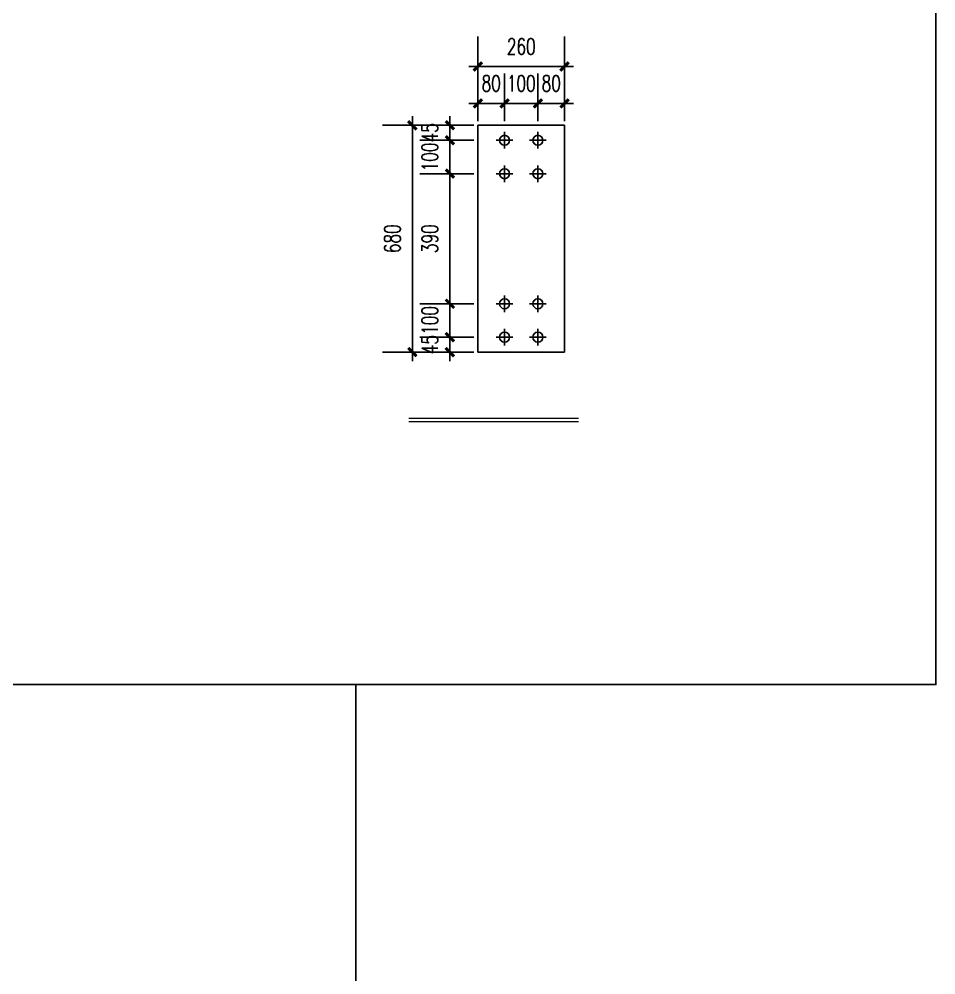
# Model space of a CAD drawing. Extents: x 424415 to 727970, y -73017 to 111783.
# Drawn here: x 668175 to 670925, y -27687 to -24822 of the extents above; entities that cross this region are included whole.
import ezdxf

# ---------------------------------------------------------------- set-up
doc = ezdxf.new("R2010")
doc.units = 0
doc.header["$LTSCALE"] = 1000
doc.header["$MEASUREMENT"] = 0
doc.styles.add('DIM_FONT', font='SIMPLEX', dxfattribs={"width": 0.7, "bigfont": 'GBCBIG'})
doc.dimstyles.new('WGH(1)', dxfattribs={"dimscale": 1.2, "dimtxt": 100, "dimasz": 0.5, "dimexe": 75, "dimexo": 75, "dimgap": 75, "dimtad": 1, "dimdec": 0, "dimzin": 0, "dimdsep": 46, "dimtxsty": 'DIM_FONT', "dimblk1": '_DIMX', "dimblk2": '_DIMX', "dimsah": 1, "dimcen": 0.09, "dimclrd": 3, "dimclre": 3, "dimclrt": 7, "dimadec": 0, "dimazin": 0, "dimtfac": 1, "dimtdec": 0, "dimtix": 1, "dimtmove": 2, "dimatfit": 3, "dimldrblk": '_DIMX', "dimfxl": 1, "dimtolj": 1, "dimtzin": 0, "dimarcsym": 0})

# ---------------------------------------------------------------- blocks, each defined once
blk = doc.blocks.new('_DIMX')
blk.add_line((-150, 0), (150, 0))
at = {"const_width": 50}
blk.add_lwpolyline([(-70, -70), (70, 70)], dxfattribs=at)
blk = doc.blocks.new('*D2078')
at = {"color": 3, "lineweight": -2}
for p, q in [((669539.2, -25775.3), (669377.3, -25775.3)), ((669467.3, -25775.1), (669467.3, -25774.9)), ((669467.3, -25820.3), (669467.3, -25775.3)), ((669539.2, -25820.3), (669377.3, -25820.3)), ((669467.3, -25820.5), (669467.3, -25820.6))]:
    blk.add_line(p, q, dxfattribs=at)
at = {"layer": 'Defpoints', "color": 0}
for p in [(669467.3, -25775.3), (669551.2, -25775.3), (669551.2, -25820.3)]:
    blk.add_point(p, dxfattribs=at)
at = {"color": 3, "lineweight": -2, "xscale": 0.18, "yscale": 0.18, "zscale": 0.18}
for p, rotation in [((669467.3, -25775.3), 270), ((669467.3, -25820.3), 90)]:
    blk.add_blockref('_DIMX', p, dxfattribs=dict(at, rotation=rotation))
at = {"color": 7, "insert": (669407.3, -25797.8), "char_height": 48, "attachment_point": 5, "rotation": 90, "style": 'DIM_FONT'}
blk.add_mtext('\\A1;45', dxfattribs=at)
blk = doc.blocks.new('*D2071')
at = {"color": 3, "lineweight": -2}
for p, q in [((669539.2, -25675.3), (669377.3, -25675.3)), ((669467.3, -25675.1), (669467.3, -25674.9)), ((669467.3, -25775.3), (669467.3, -25675.3)), ((669539.2, -25775.3), (669377.3, -25775.3)), ((669467.3, -25775.5), (669467.3, -25775.6))]:
    blk.add_line(p, q, dxfattribs=at)
at = {"layer": 'Defpoints', "color": 0}
for p in [(669467.3, -25675.3), (669551.2, -25675.3), (669551.2, -25775.3)]:
    blk.add_point(p, dxfattribs=at)
at = {"color": 3, "lineweight": -2, "xscale": 0.18, "yscale": 0.18, "zscale": 0.18}
for p, rotation in [((669467.3, -25675.3), 270), ((669467.3, -25775.3), 90)]:
    blk.add_blockref('_DIMX', p, dxfattribs=dict(at, rotation=rotation))
at = {"color": 7, "insert": (669407.3, -25725.3), "char_height": 48, "attachment_point": 5, "rotation": 90, "style": 'DIM_FONT'}
blk.add_mtext('\\A1;100', dxfattribs=at)
blk = doc.blocks.new('*D2072')
at = {"color": 3, "lineweight": -2}
for p, q in [((669539.2, -25285.3), (669377.3, -25285.3)), ((669467.3, -25675.1), (669467.3, -25285.5)), ((669539.2, -25675.3), (669377.3, -25675.3))]:
    blk.add_line(p, q, dxfattribs=at)
at = {"layer": 'Defpoints', "color": 0}
for p in [(669467.3, -25285.3), (669551.2, -25285.3), (669551.2, -25675.3)]:
    blk.add_point(p, dxfattribs=at)
at = {"color": 3, "lineweight": -2, "xscale": 0.18, "yscale": 0.18, "zscale": 0.18}
for p, rotation in [((669467.3, -25285.3), 90), ((669467.3, -25675.3), 270)]:
    blk.add_blockref('_DIMX', p, dxfattribs=dict(at, rotation=rotation))
at = {"color": 7, "insert": (669407.3, -25480.3), "char_height": 48, "attachment_point": 5, "rotation": 90, "style": 'DIM_FONT'}
blk.add_mtext('\\A1;390', dxfattribs=at)
blk = doc.blocks.new('*D2075')
at = {"color": 3, "lineweight": -2}
for p, q in [((669539.2, -25185.3), (669377.3, -25185.3)), ((669467.3, -25185.1), (669467.3, -25184.9)), ((669467.3, -25285.3), (669467.3, -25185.3)), ((669539.2, -25285.3), (669377.3, -25285.3)), ((669467.3, -25285.5), (669467.3, -25285.6))]:
    blk.add_line(p, q, dxfattribs=at)
at = {"layer": 'Defpoints', "color": 0}
for p in [(669467.3, -25185.3), (669551.2, -25185.3), (669551.2, -25285.3)]:
    blk.add_point(p, dxfattribs=at)
at = {"color": 3, "lineweight": -2, "xscale": 0.18, "yscale": 0.18, "zscale": 0.18}
for p, rotation in [((669467.3, -25185.3), 270), ((669467.3, -25285.3), 90)]:
    blk.add_blockref('_DIMX', p, dxfattribs=dict(at, rotation=rotation))
at = {"color": 7, "insert": (669407.3, -25235.3), "char_height": 48, "attachment_point": 5, "rotation": 90, "style": 'DIM_FONT'}
blk.add_mtext('\\A1;100', dxfattribs=at)
blk = doc.blocks.new('*D2079')
at = {"color": 3, "lineweight": -2}
for p, q in [((669539.2, -25140.3), (669377.3, -25140.3)), ((669467.3, -25140.1), (669467.3, -25139.9)), ((669467.3, -25185.3), (669467.3, -25140.3)), ((669539.2, -25185.3), (669377.3, -25185.3)), ((669467.3, -25185.5), (669467.3, -25185.6))]:
    blk.add_line(p, q, dxfattribs=at)
at = {"layer": 'Defpoints', "color": 0}
for p in [(669467.3, -25140.3), (669551.2, -25140.3), (669551.2, -25185.3)]:
    blk.add_point(p, dxfattribs=at)
at = {"color": 3, "lineweight": -2, "xscale": 0.18, "yscale": 0.18, "zscale": 0.18}
for p, rotation in [((669467.3, -25140.3), 270), ((669467.3, -25185.3), 90)]:
    blk.add_blockref('_DIMX', p, dxfattribs=dict(at, rotation=rotation))
at = {"color": 7, "insert": (669407.3, -25162.8), "char_height": 48, "attachment_point": 5, "rotation": 90, "style": 'DIM_FONT'}
blk.add_mtext('\\A1;45', dxfattribs=at)
blk = doc.blocks.new('*D2076')
at = {"color": 3, "lineweight": -2}
for p, q in [((669551.2, -25128.3), (669551.2, -24984.6)), ((669631.2, -25128.3), (669631.2, -24984.6)), ((669551, -25074.6), (669550.8, -25074.6)), ((669551.2, -25074.6), (669631.2, -25074.6)), ((669631.4, -25074.6), (669631.6, -25074.6))]:
    blk.add_line(p, q, dxfattribs=at)
at = {"layer": 'Defpoints', "color": 0}
for p in [(669631.2, -25074.6), (669551.2, -25140.3), (669631.2, -25140.3)]:
    blk.add_point(p, dxfattribs=at)
at = {"color": 3, "lineweight": -2, "xscale": 0.18, "yscale": 0.18, "zscale": 0.18}
blk.add_blockref('_DIMX', (669551.2, -25074.6), dxfattribs=at)
at = {"color": 3, "lineweight": -2, "xscale": 0.18, "yscale": 0.18, "zscale": 0.18, "rotation": 180}
blk.add_blockref('_DIMX', (669631.2, -25074.6), dxfattribs=at)
at = {"color": 7, "insert": (669591.2, -25014.6), "char_height": 48, "attachment_point": 5, "style": 'DIM_FONT'}
blk.add_mtext('\\A1;80', dxfattribs=at)
blk = doc.blocks.new('*D2077')
at = {"color": 3, "lineweight": -2}
for p, q in [((669631.2, -25128.3), (669631.2, -24984.6)), ((669731.2, -25128.3), (669731.2, -24984.6)), ((669631, -25074.6), (669630.8, -25074.6)), ((669631.2, -25074.6), (669731.2, -25074.6)), ((669731.4, -25074.6), (669731.6, -25074.6))]:
    blk.add_line(p, q, dxfattribs=at)
at = {"layer": 'Defpoints', "color": 0}
for p in [(669731.2, -25074.6), (669631.2, -25140.3), (669731.2, -25140.3)]:
    blk.add_point(p, dxfattribs=at)
at = {"color": 3, "lineweight": -2, "xscale": 0.18, "yscale": 0.18, "zscale": 0.18}
blk.add_blockref('_DIMX', (669631.2, -25074.6), dxfattribs=at)
at = {"color": 3, "lineweight": -2, "xscale": 0.18, "yscale": 0.18, "zscale": 0.18, "rotation": 180}
blk.add_blockref('_DIMX', (669731.2, -25074.6), dxfattribs=at)
at = {"color": 7, "insert": (669681.2, -25014.6), "char_height": 48, "attachment_point": 5, "style": 'DIM_FONT'}
blk.add_mtext('\\A1;100', dxfattribs=at)
blk = doc.blocks.new('*D2080')
at = {"color": 3, "lineweight": -2}
for p, q in [((669731.2, -25128.3), (669731.2, -24984.6)), ((669811.2, -25128.3), (669811.2, -24984.6)), ((669731, -25074.6), (669730.8, -25074.6)), ((669731.2, -25074.6), (669811.2, -25074.6)), ((669811.4, -25074.6), (669811.6, -25074.6))]:
    blk.add_line(p, q, dxfattribs=at)
at = {"layer": 'Defpoints', "color": 0}
for p in [(669811.2, -25074.6), (669731.2, -25140.3), (669811.2, -25140.3)]:
    blk.add_point(p, dxfattribs=at)
at = {"color": 3, "lineweight": -2, "xscale": 0.18, "yscale": 0.18, "zscale": 0.18}
blk.add_blockref('_DIMX', (669731.2, -25074.6), dxfattribs=at)
at = {"color": 3, "lineweight": -2, "xscale": 0.18, "yscale": 0.18, "zscale": 0.18, "rotation": 180}
blk.add_blockref('_DIMX', (669811.2, -25074.6), dxfattribs=at)
at = {"color": 7, "insert": (669771.2, -25014.6), "char_height": 48, "attachment_point": 5, "style": 'DIM_FONT'}
blk.add_mtext('\\A1;80', dxfattribs=at)
blk = doc.blocks.new('*D2081')
at = {"color": 3, "lineweight": -2}
for p, q in [((669539.2, -25140.3), (669264.7, -25140.3)), ((669354.7, -25140.5), (669354.7, -25820.1)), ((669539.2, -25820.3), (669264.7, -25820.3))]:
    blk.add_line(p, q, dxfattribs=at)
at = {"layer": 'Defpoints', "color": 0}
for p in [(669551.2, -25140.3), (669354.7, -25820.3), (669551.2, -25820.3)]:
    blk.add_point(p, dxfattribs=at)
at = {"color": 3, "lineweight": -2, "xscale": 0.18, "yscale": 0.18, "zscale": 0.18}
for p, rotation in [((669354.7, -25140.3), 90), ((669354.7, -25820.3), 270)]:
    blk.add_blockref('_DIMX', p, dxfattribs=dict(at, rotation=rotation))
at = {"color": 7, "insert": (669294.7, -25480.3), "char_height": 48, "attachment_point": 5, "rotation": 90, "style": 'DIM_FONT'}
blk.add_mtext('\\A1;680', dxfattribs=at)
blk = doc.blocks.new('*D2082')
at = {"color": 3, "lineweight": -2}
for p, q in [((669551.2, -25128.3), (669551.2, -24874.1)), ((669811.2, -25128.3), (669811.2, -24874.1)), ((669551.4, -24964.1), (669811, -24964.1))]:
    blk.add_line(p, q, dxfattribs=at)
at = {"layer": 'Defpoints', "color": 0}
for p in [(669811.2, -24964.1), (669551.2, -25140.3), (669811.2, -25140.3)]:
    blk.add_point(p, dxfattribs=at)
at = {"color": 3, "lineweight": -2, "xscale": 0.18, "yscale": 0.18, "zscale": 0.18, "rotation": 180}
blk.add_blockref('_DIMX', (669551.2, -24964.1), dxfattribs=at)
at = {"color": 3, "lineweight": -2, "xscale": 0.18, "yscale": 0.18, "zscale": 0.18}
blk.add_blockref('_DIMX', (669811.2, -24964.1), dxfattribs=at)
at = {"color": 7, "insert": (669681.2, -24904.1), "char_height": 48, "attachment_point": 5, "style": 'DIM_FONT'}
blk.add_mtext('\\A1;260', dxfattribs=at)

msp = doc.modelspace()

# ---------------------------------------------------------------- linework, layer by layer
at = {"color": 0}
for p, q in [((669551.2, -25140.3), (669551.2, -25820.3)), ((669811.2, -25140.3), (669551.2, -25140.3)), ((669811.2, -25820.3), (669811.2, -25140.3)), ((669551.2, -25820.3), (669811.2, -25820.3))]:
    msp.add_line(p, q, dxfattribs=at)
for p, q in [((669631.2, -25160.3), (669631.2, -25210.3)), ((669731.2, -25160.3), (669731.2, -25210.3)), ((669606.2, -25185.3), (669656.2, -25185.3)), ((669706.2, -25185.3), (669756.2, -25185.3)), ((669631.2, -25260.3), (669631.2, -25310.3)), ((669731.2, -25260.3), (669731.2, -25310.3)), ((669606.2, -25285.3), (669656.2, -25285.3)), ((669706.2, -25285.3), (669756.2, -25285.3)), ((669631.2, -25650.3), (669631.2, -25700.3)), ((669731.2, -25650.3), (669731.2, -25700.3)), ((669606.2, -25675.3), (669656.2, -25675.3)), ((669706.2, -25675.3), (669756.2, -25675.3)), ((669631.2, -25750.3), (669631.2, -25800.3)), ((669731.2, -25750.3), (669731.2, -25800.3)), ((669606.2, -25775.3), (669656.2, -25775.3)), ((669706.2, -25775.3), (669756.2, -25775.3))]:
    msp.add_line(p, q)
at = {"lineweight": 15}
for p, q in [((669344.5, -26018.2), (669853, -26018.2)), ((669344.5, -26028.2), (669853, -26028.2))]:
    msp.add_line(p, q, dxfattribs=at)
msp.add_lwpolyline([(664984.7, -22617.1), (670924.7, -22617.1), (670924.7, -26817.1), (664984.7, -26817.1)], close=True)
at = {"color": 0}
msp.add_lwpolyline([(664984.7, -26817.1), (669184.7, -26817.1), (669184.7, -32757.1), (664984.7, -32757.1)], close=True, dxfattribs=at)
for centre in [(669631.2, -25185.3), (669731.2, -25185.3), (669631.2, -25285.3), (669731.2, -25285.3), (669631.2, -25675.3), (669731.2, -25675.3), (669631.2, -25775.3), (669731.2, -25775.3)]:
    msp.add_circle(centre, 15)

# ---------------------------------------------------------------- dimensions: what is measured, and where the dimension line sits
at = {"color": 1}
for p2, distance, picture, middle in [((669811.2, -25140.3), 176.1, '*D2082', (669681.2, -24904.1)), ((669551.2, -25820.3), -196.5, '*D2081', (669294.7, -25480.3))]:
    dim = msp.add_aligned_dim(p1=(669551.2, -25140.3), p2=p2, distance=distance, dimstyle='WGH(1)', override={"dimtxt": 40, "dimasz": 0.15, "dimexo": 10, "dimgap": 30}, dxfattribs=at)
    dim.commit()
    dim.dimension.update_dxf_attribs({"geometry": picture, "text_midpoint": middle})
for base, p1, p2, picture, middle in [((669631.2, -25074.6), (669551.2, -25140.3), (669631.2, -25140.3), '*D2076', (669591.2, -25014.6)), ((669731.2, -25074.6), (669631.2, -25140.3), (669731.2, -25140.3), '*D2077', (669681.2, -25014.6)), ((669811.2, -25074.6), (669731.2, -25140.3), (669811.2, -25140.3), '*D2080', (669771.2, -25014.6))]:
    dim = msp.add_linear_dim(base=base, p1=p1, p2=p2, dimstyle='WGH(1)', override={"dimtxt": 40, "dimasz": 0.15, "dimexo": 10, "dimgap": 30}, dxfattribs=at)
    dim.commit()
    dim.dimension.update_dxf_attribs({"geometry": picture, "text_midpoint": middle})
for base, p1, p2, picture, middle in [((669467.3, -25140.3), (669551.2, -25185.3), (669551.2, -25140.3), '*D2079', (669407.3, -25162.8)), ((669467.3, -25185.3), (669551.2, -25285.3), (669551.2, -25185.3), '*D2075', (669407.3, -25235.3)), ((669467.3, -25285.3), (669551.2, -25675.3), (669551.2, -25285.3), '*D2072', (669407.3, -25480.3)), ((669467.3, -25675.3), (669551.2, -25775.3), (669551.2, -25675.3), '*D2071', (669407.3, -25725.3)), ((669467.3, -25775.3), (669551.2, -25820.3), (669551.2, -25775.3), '*D2078', (669407.3, -25797.8))]:
    dim = msp.add_linear_dim(base=base, p1=p1, p2=p2, angle=90, dimstyle='WGH(1)', override={"dimtxt": 40, "dimasz": 0.15, "dimexo": 10, "dimgap": 30}, dxfattribs=at)
    dim.commit()
    dim.dimension.update_dxf_attribs({"geometry": picture, "text_midpoint": middle})

doc.saveas('drawing.dxf')
